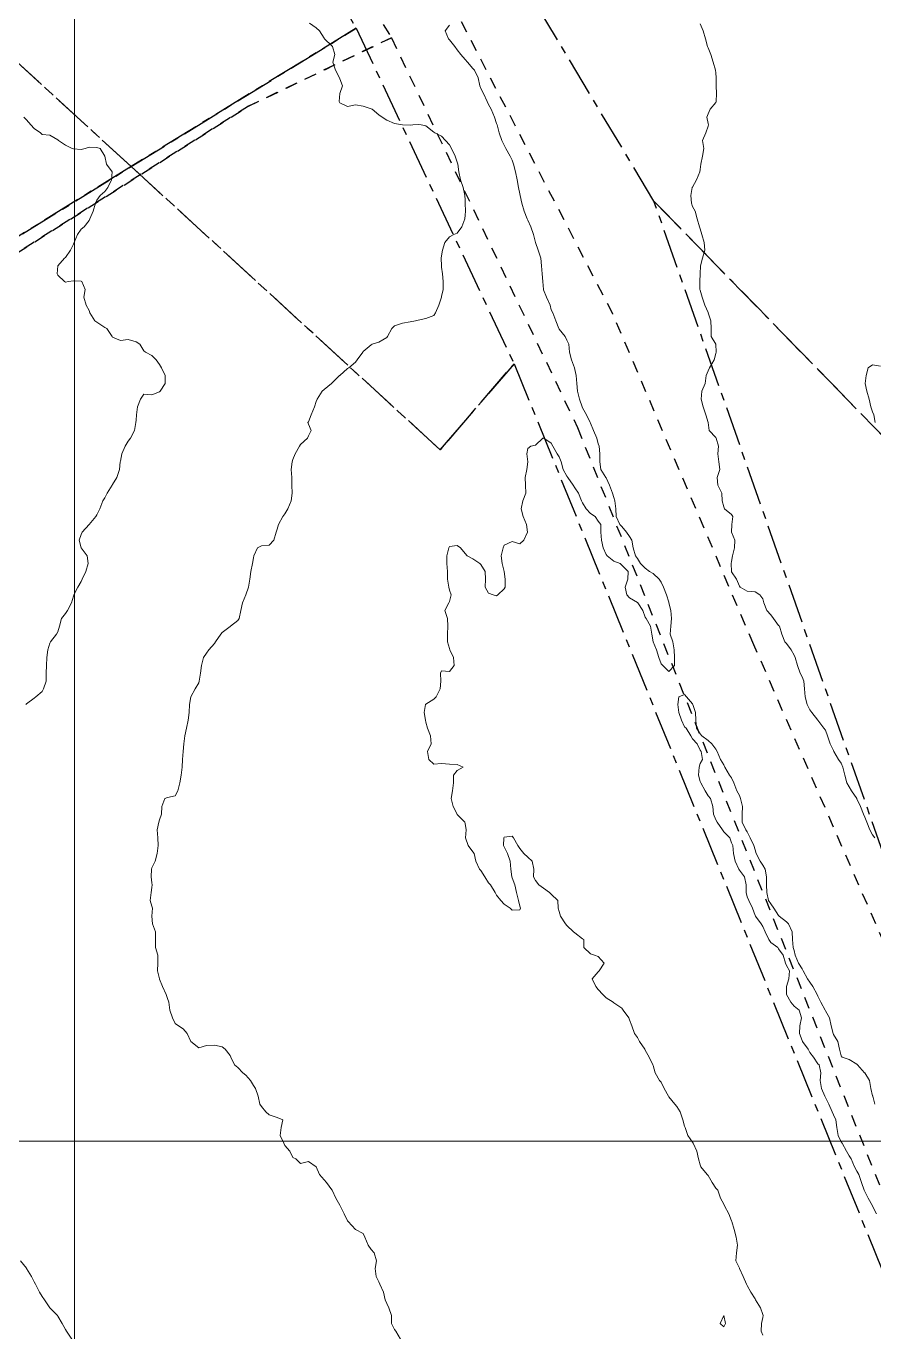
# Model space of a CAD drawing. Header units: centimetres. Extents: x 0 to 642158, y -847 to 649707.
# Drawn here: x 617363.7 to 617417.8, y 620375.2 to 620458.6 of the extents above; entities that cross this region are included whole.
import ezdxf

# ---------------------------------------------------------------- set-up
doc = ezdxf.new("R2010")
doc.units = ezdxf.units.CM
doc.header["$MEASUREMENT"] = 0
doc.linetypes.add('CENTERX2', pattern=[4, 2.5, -0.5, 0.5, -0.5])
doc.linetypes.add('JIS_02_0.7', pattern=[1.35, 0.75, -0.6])
for name, color, linetype, lineweight in [('MEV_grille', 254, 'Continuous', 9), ('WAL_parcellaire agricole', 7, 'JIS_02_0.7', 25), ('WAL_topographie 0.5', 253, 'Continuous', 20)]:
    doc.layers.add(name, color=color, linetype=linetype, lineweight=lineweight)
doc.layers.add('SPW_parcellaire cadastral', color=7, linetype='CENTERX2', lineweight=25, true_color=0xff0542)

# ---------------------------------------------------------------- blocks, each defined once
blk = doc.blocks.new('*U114')
at = {"layer": 'MEV_grille', "transparency": 33554687}
blk.add_lwpolyline([(-1338.461, 0), (1338.461, 0)], dxfattribs=at)
blk = doc.blocks.new('*U115')
at = {"layer": 'MEV_grille', "color": 0, "linetype": 'ByBlock', "lineweight": -2, "transparency": 16777216}
blk.add_blockref('*U114', (0, -2000), dxfattribs=at)
blk = doc.blocks.new('*U112')
at = {"layer": 'MEV_grille', "transparency": 33554687}
blk.add_lwpolyline([(0, 1825.476), (0, -1825.476)], dxfattribs=at)
blk = doc.blocks.new('*U113')
at = {"layer": 'MEV_grille', "color": 0, "linetype": 'ByBlock', "lineweight": -2, "transparency": 16777216}
blk.add_blockref('*U112', (2000, 0), dxfattribs=at)

msp = doc.modelspace()

# ---------------------------------------------------------------- linework, layer by layer
at = {"layer": 'SPW_parcellaire cadastral'}
for points in [[(617460.602, 620389.063), (617403.797, 620447.392), (617307.032, 620609.235), (617461.462, 620689.988)], [(617280.025, 620569.341), (617309.952, 620589.2), (617366.977, 620489.564), (617384.792, 620458.425), (617370.439, 620449.596), (617300.97, 620513.291), (617280.025, 620569.341)], [(617370.439, 620449.596), (617336.322, 620428.419), (617300.97, 620513.291), (617370.439, 620449.596)], [(617370.439, 620449.596), (617384.792, 620458.425), (617394.877, 620437.01), (617390.157, 620431.516), (617370.439, 620449.596)], [(617370.439, 620449.596), (617390.157, 620431.516), (617394.877, 620437.01), (617463.522, 620267.972), (617460.938, 620270.103), (617458.111, 620272.172), (617388.083, 620323.22), (617336.322, 620428.419), (617370.439, 620449.596)], [(617455.472, 620383.38), (617434.483, 620360.131), (617403.797, 620447.392), (617460.602, 620389.063), (617455.472, 620383.38)]]:
    msp.add_lwpolyline(points, dxfattribs=at)
at = {"layer": 'WAL_parcellaire agricole'}
for points in [[(617433.096, 620366.614), (617410.173, 620419.069), (617401.171, 620440.192), (617383.167, 620474.94), (617355.661, 620521.186), (617334.032, 620558.809), (617324.53, 620577.932), (617310.527, 620605.43), (617309.438, 620607.195), (617468.944, 620684.892)], [(617311.154, 620587.431), (617336.266, 620545.201), (617365.915, 620491.938), (617387.044, 620457.816), (617377.919, 620453.44), (617336.923, 620427.435), (617334.923, 620427.935), (617328.921, 620439.934), (617296.912, 620519.93), (617281.156, 620568.552), (617311.154, 620587.431)], [(617345.425, 620409.686), (617336.923, 620427.435), (617377.919, 620453.44), (617387.044, 620457.816), (617398.921, 620432.942), (617447.936, 620309.949), (617455.438, 620286.575), (617451.439, 620281.95), (617435.938, 620289.948), (617410.936, 620306.945), (617389.934, 620324.942), (617373.931, 620353.94), (617361.178, 620378.688), (617345.425, 620409.686)]]:
    msp.add_lwpolyline(points, dxfattribs=at)
at = {"layer": 'WAL_topographie 0.5'}
for points in [[(617381.827, 620458.75), (617382.25, 620458.444), (617382.45, 620458.25), (617382.75, 620457.794), (617382.779, 620457.75), (617383.25, 620457.292), (617383.291, 620457.25), (617383.43, 620456.75), (617383.303, 620456.25), (617383.481, 620455.75), (617383.735, 620455.25), (617383.75, 620455.194), (617383.924, 620454.75), (617383.75, 620454.25), (617383.75, 620454.25), (617383.71, 620453.75), (617383.75, 620453.661), (617384.25, 620453.429), (617384.75, 620453.529), (617385.25, 620453.449), (617385.75, 620453.281), (617385.817, 620453.25), (617386.25, 620452.889), (617386.458, 620452.75), (617386.75, 620452.561), (617387.25, 620452.333), (617387.75, 620452.25), (617387.751, 620452.25), (617388.25, 620452.233), (617388.417, 620452.25), (617388.75, 620452.276), (617388.95, 620452.25), (617389.25, 620452.2), (617389.75, 620451.799), (617389.807, 620451.75), (617390.25, 620451.526), (617390.505, 620451.25), (617390.75, 620450.989), (617390.881, 620450.75), (617391.123, 620450.25), (617391.25, 620449.87), (617391.288, 620449.75), (617391.354, 620449.25), (617391.458, 620448.75), (617391.62, 620448.25), (617391.734, 620447.75), (617391.75, 620447.472), (617391.763, 620447.25), (617391.764, 620446.75), (617391.75, 620446.5), (617391.724, 620446.25), (617391.538, 620445.75), (617391.25, 620445.348), (617391.021, 620445.25), (617390.75, 620445.117), (617390.445, 620444.75), (617390.303, 620444.25), (617390.25, 620443.886), (617390.232, 620443.75), (617390.239, 620443.25), (617390.25, 620443.167), (617390.305, 620442.75), (617390.355, 620442.25), (617390.349, 620441.75), (617390.25, 620441.306), (617390.235, 620441.25), (617390.063, 620440.75), (617389.853, 620440.25), (617389.75, 620440.096), (617389.25, 620439.888), (617388.75, 620439.79), (617388.583, 620439.75), (617388.25, 620439.679), (617387.75, 620439.609), (617387.25, 620439.434), (617387.079, 620439.25), (617386.794, 620438.75), (617386.75, 620438.691), (617386.25, 620438.394), (617385.817, 620438.25), (617385.75, 620438.226), (617385.25, 620437.793), (617385.217, 620437.75), (617384.868, 620437.25), (617384.75, 620437.114), (617384.321, 620436.75), (617384.25, 620436.699), (617383.75, 620436.264), (617383.735, 620436.25), (617383.25, 620435.765), (617383.227, 620435.75), (617382.75, 620435.375), (617382.629, 620435.25), (617382.314, 620434.75), (617382.25, 620434.596), (617382.135, 620434.25), (617381.922, 620433.75), (617381.75, 620433.296), (617381.721, 620433.25), (617381.75, 620433.15), (617381.932, 620432.75), (617381.75, 620432.417), (617381.694, 620432.25), (617381.25, 620431.85), (617381.185, 620431.75), (617380.895, 620431.25), (617380.75, 620430.906), (617380.71, 620430.75), (617380.66, 620430.25), (617380.684, 620429.75), (617380.699, 620429.25), (617380.72, 620428.75), (617380.645, 620428.25), (617380.427, 620427.75), (617380.25, 620427.435), (617380.122, 620427.25), (617379.841, 620426.75), (617379.75, 620426.442), (617379.7, 620426.25), (617379.539, 620425.75), (617379.25, 620425.436), (617378.75, 620425.375), (617378.5, 620425.25), (617378.276, 620424.75), (617378.25, 620424.625), (617378.19, 620424.25), (617378.078, 620423.75), (617378.007, 620423.25), (617377.917, 620422.75), (617377.75, 620422.25), (617377.75, 620422.25), (617377.541, 620421.75), (617377.437, 620421.25), (617377.323, 620420.75), (617377.25, 620420.615), (617376.775, 620420.25), (617376.75, 620420.237), (617376.25, 620419.847), (617376.171, 620419.75), (617375.811, 620419.25), (617375.75, 620419.146), (617375.398, 620418.75), (617375.25, 620418.528), (617375.058, 620418.25), (617374.93, 620417.75), (617374.857, 620417.25), (617374.787, 620416.75), (617374.75, 620416.639), (617374.531, 620416.25), (617374.25, 620415.75), (617374.25, 620415.75), (617374.169, 620415.25), (617374.136, 620414.75), (617374.069, 620414.25), (617373.973, 620413.75), (617373.869, 620413.25), (617373.798, 620412.75), (617373.75, 620412.25), (617373.75, 620412.25), (617373.712, 620411.75), (617373.685, 620411.25), (617373.629, 620410.75), (617373.536, 620410.25), (617373.417, 620409.75), (617373.25, 620409.427), (617372.75, 620409.315), (617372.583, 620409.25), (617372.404, 620408.75), (617372.368, 620408.25), (617372.25, 620407.887), (617372.196, 620407.75), (617372.089, 620407.25), (617372.137, 620406.75), (617372.167, 620406.25), (617372.103, 620405.75), (617371.981, 620405.25), (617371.75, 620404.822), (617371.735, 620404.75), (617371.708, 620404.25), (617371.75, 620403.875), (617371.774, 620403.75), (617371.75, 620403.583), (617371.72, 620403.25), (617371.653, 620402.75), (617371.75, 620402.375), (617371.803, 620402.25), (617371.768, 620401.75), (617371.794, 620401.25), (617371.987, 620400.75), (617372, 620400.25), (617371.993, 620399.75), (617372.132, 620399.25), (617372.135, 620398.75), (617372.125, 620398.25), (617372.237, 620397.75), (617372.25, 620397.719), (617372.442, 620397.25), (617372.677, 620396.75), (617372.75, 620396.5), (617372.833, 620396.25), (617372.913, 620395.75), (617373.071, 620395.25), (617373.25, 620394.9), (617373.464, 620394.75), (617373.75, 620394.55), (617374.011, 620394.25), (617374.25, 620393.75), (617374.25, 620393.75), (617374.75, 620393.35), (617375.25, 620393.5), (617375.75, 620393.517), (617376.25, 620393.41), (617376.44, 620393.25), (617376.75, 620392.844), (617376.804, 620392.75), (617377.039, 620392.25), (617377.25, 620392.09), (617377.565, 620391.75), (617377.75, 620391.589), (617378.05, 620391.25), (617378.25, 620390.946), (617378.382, 620390.75), (617378.534, 620390.25), (617378.659, 620389.75), (617378.75, 620389.607), (617379.028, 620389.25), (617379.25, 620389.056), (617379.75, 620388.887), (617380.125, 620388.75), (617380.012, 620388.25), (617379.956, 620387.75), (617380.171, 620387.25), (617380.25, 620387.107), (617380.562, 620386.75), (617380.75, 620386.341), (617380.95, 620386.25), (617381.25, 620385.95), (617381.75, 620386.096), (617382.25, 620385.75), (617382.25, 620385.75), (617382.46, 620385.25), (617382.75, 620384.927), (617382.908, 620384.75), (617383.25, 620384.286), (617383.274, 620384.25), (617383.5, 620383.75), (617383.75, 620383.296), (617383.779, 620383.25), (617384.036, 620382.75), (617384.25, 620382.3), (617384.286, 620382.25), (617384.75, 620381.75), (617384.75, 620381.75), (617385.25, 620381.5), (617385.361, 620381.25), (617385.571, 620380.75), (617385.75, 620380.472), (617385.94, 620380.25), (617386.089, 620379.75), (617386.018, 620379.25), (617386.071, 620378.75), (617386.25, 620378.4), (617386.315, 620378.25), (617386.532, 620377.75), (617386.639, 620377.25), (617386.75, 620377.019), (617386.89, 620376.75), (617387.045, 620376.25), (617387.053, 620375.75), (617387.25, 620375.368), (617387.324, 620375.25), (617387.62, 620374.75)], [(617390.75, 620458.625), (617390.469, 620458.25), (617390.687, 620457.75), (617390.75, 620457.692), (617391.088, 620457.25), (617391.25, 620457.054), (617391.48, 620456.75), (617391.75, 620456.427), (617391.899, 620456.25), (617392.25, 620455.844), (617392.347, 620455.75), (617392.573, 620455.25), (617392.691, 620454.75), (617392.75, 620454.583), (617392.929, 620454.25), (617393.167, 620453.75), (617393.25, 620453.562), (617393.42, 620453.25), (617393.625, 620452.75), (617393.75, 620452.345), (617393.785, 620452.25), (617393.927, 620451.75), (617394.094, 620451.25), (617394.25, 620450.953), (617394.357, 620450.75), (617394.617, 620450.25), (617394.75, 620450), (617394.846, 620449.75), (617394.969, 620449.25), (617395.063, 620448.75), (617395.161, 620448.25), (617395.25, 620447.845), (617395.27, 620447.75), (617395.379, 620447.25), (617395.514, 620446.75), (617395.717, 620446.25), (617395.75, 620446.167), (617395.942, 620445.75), (617396.107, 620445.25), (617396.25, 620444.75), (617396.25, 620444.75), (617396.411, 620444.25), (617396.571, 620443.75), (617396.632, 620443.25), (617396.671, 620442.75), (617396.701, 620442.25), (617396.745, 620441.75), (617396.75, 620441.735), (617396.946, 620441.25), (617397.167, 620440.75), (617397.25, 620440.444), (617397.348, 620440.25), (617397.549, 620439.75), (617397.73, 620439.25), (617397.75, 620439.215), (617398.134, 620438.75), (617398.25, 620438.508), (617398.362, 620438.25), (617398.413, 620437.75), (617398.541, 620437.25), (617398.728, 620436.75), (617398.75, 620436.646), (617398.845, 620436.25), (617398.877, 620435.75), (617398.926, 620435.25), (617399.042, 620434.75), (617399.229, 620434.25), (617399.25, 620434.204), (617399.493, 620433.75), (617399.733, 620433.25), (617399.75, 620433.213), (617399.95, 620432.75), (617400.146, 620432.25), (617400.25, 620431.9), (617400.298, 620431.75), (617400.352, 620431.25), (617400.337, 620430.75), (617400.407, 620430.25), (617400.731, 620429.75), (617400.75, 620429.721), (617400.969, 620429.25), (617401.153, 620428.75), (617401.25, 620428.468), (617401.301, 620428.25), (617401.367, 620427.75), (617401.382, 620427.25), (617401.62, 620426.75), (617401.75, 620426.63), (617402.051, 620426.25), (617402.25, 620425.974), (617402.387, 620425.75), (617402.482, 620425.25), (617402.625, 620424.75), (617402.75, 620424.575), (617402.941, 620424.25), (617403.25, 620423.95), (617403.509, 620423.75), (617403.75, 620423.625), (617404.14, 620423.25), (617404.25, 620423.06), (617404.405, 620422.75), (617404.599, 620422.25), (617404.75, 620421.786), (617404.759, 620421.75), (617404.873, 620421.25), (617404.928, 620420.75), (617404.879, 620420.25), (617404.842, 620419.75), (617405, 620419.25), (617405.092, 620418.75), (617405.109, 620418.25), (617405.108, 620417.75), (617404.75, 620417.37), (617404.377, 620417.75), (617404.25, 620417.858), (617404.116, 620418.25), (617403.972, 620418.75), (617403.75, 620419.25), (617403.75, 620419.25), (617403.675, 620419.75), (617403.581, 620420.25), (617403.309, 620420.75), (617403.25, 620420.833), (617403.083, 620421.25), (617402.777, 620421.75), (617402.75, 620421.775), (617402.25, 620422.072), (617402.072, 620422.25), (617401.953, 620422.75), (617402.132, 620423.25), (617402.145, 620423.75), (617401.75, 620424.152), (617401.639, 620424.25), (617401.25, 620424.415), (617400.825, 620424.75), (617400.75, 620424.831), (617400.562, 620425.25), (617400.453, 620425.75), (617400.417, 620426.25), (617400.401, 620426.75), (617400.25, 620426.955), (617400.048, 620427.25), (617399.75, 620427.455), (617399.48, 620427.75), (617399.25, 620428.124), (617399.167, 620428.25), (617398.98, 620428.75), (617398.75, 620429.093), (617398.648, 620429.25), (617398.298, 620429.75), (617398.25, 620429.826), (617397.998, 620430.25), (617397.872, 620430.75), (617397.75, 620431.068), (617397.62, 620431.25), (617397.353, 620431.75), (617397.25, 620431.942), (617396.776, 620432.25), (617396.75, 620432.268), (617396.706, 620432.25), (617396.25, 620431.813), (617395.95, 620431.75), (617395.75, 620431.607), (617395.689, 620431.25), (617395.75, 620430.75), (617395.75, 620430.75), (617395.75, 620430.75), (617395.696, 620430.25), (617395.59, 620429.75), (617395.603, 620429.25), (617395.635, 620428.75), (617395.442, 620428.25), (617395.335, 620427.75), (617395.452, 620427.25), (617395.66, 620426.75), (617395.721, 620426.25), (617395.491, 620425.75), (617395.25, 620425.509), (617394.75, 620425.656), (617394.25, 620425.429), (617394.181, 620425.25), (617394.047, 620424.75), (617394.107, 620424.25), (617394.25, 620423.75), (617394.25, 620423.75), (617394.297, 620423.25), (617394.303, 620422.75), (617394.25, 620422.639), (617393.838, 620422.25), (617393.75, 620422.185), (617393.536, 620422.25), (617393.25, 620422.361), (617393.031, 620422.75), (617393.053, 620423.25), (617393.026, 620423.75), (617392.75, 620424.194), (617392.683, 620424.25), (617392.25, 620424.546), (617391.875, 620424.75), (617391.75, 620424.9), (617391.458, 620425.25), (617391.25, 620425.397), (617390.75, 620425.333), (617390.707, 620425.25), (617390.588, 620424.75), (617390.589, 620424.25), (617390.625, 620423.75), (617390.625, 620423.25), (617390.706, 620422.75), (617390.75, 620422.562), (617390.854, 620422.25), (617390.75, 620421.833), (617390.714, 620421.75), (617390.45, 620421.25), (617390.617, 620420.75), (617390.645, 620420.25), (617390.625, 620419.75), (617390.635, 620419.25), (617390.75, 620418.822), (617390.772, 620418.75), (617391, 620418.25), (617391.042, 620417.75), (617390.75, 620417.361), (617390.25, 620417.417), (617390.178, 620417.25), (617390.2, 620416.75), (617390.167, 620416.25), (617389.897, 620415.75), (617389.75, 620415.603), (617389.25, 620415.281), (617389.231, 620415.25), (617389.136, 620414.75), (617389.224, 620414.25), (617389.25, 620414.139), (617389.359, 620413.75), (617389.54, 620413.25), (617389.577, 620412.75), (617389.354, 620412.25), (617389.44, 620411.75), (617389.75, 620411.454), (617390.25, 620411.488), (617390.75, 620411.45), (617391.25, 620411.438), (617391.625, 620411.25), (617391.25, 620411.036), (617391, 620410.75), (617391.019, 620410.25), (617390.942, 620409.75), (617390.855, 620409.25), (617390.991, 620408.75), (617391.233, 620408.25), (617391.25, 620408.227), (617391.727, 620407.75), (617391.75, 620407.667), (617391.821, 620407.25), (617391.766, 620406.75), (617391.954, 620406.25), (617392.25, 620405.844), (617392.329, 620405.75), (617392.429, 620405.25), (617392.674, 620404.75), (617392.75, 620404.654), (617393.013, 620404.25), (617393.25, 620403.885), (617393.363, 620403.75), (617393.671, 620403.25), (617393.75, 620403.092), (617394.021, 620402.75), (617394.25, 620402.521), (617394.632, 620402.25), (617394.75, 620402.139), (617395.25, 620402.15), (617395.276, 620402.25), (617395.25, 620402.375), (617395.162, 620402.75), (617395.026, 620403.25), (617394.929, 620403.75), (617394.75, 620404.204), (617394.727, 620404.25), (617394.657, 620404.75), (617394.633, 620405.25), (617394.45, 620405.75), (617394.25, 620406.167), (617394.206, 620406.25), (617394.224, 620406.75), (617394.25, 620406.8), (617394.75, 620406.861), (617394.837, 620406.75), (617395.114, 620406.25), (617395.25, 620406.063), (617395.5, 620405.75), (617395.75, 620405.512), (617396.025, 620405.25), (617396.13, 620404.75), (617396.11, 620404.25), (617396.25, 620404.016), (617396.45, 620403.75), (617396.75, 620403.528), (617397.145, 620403.25), (617397.25, 620403.145), (617397.667, 620402.75), (617397.697, 620402.25), (617397.75, 620402.05), (617397.844, 620401.75), (617398.15, 620401.25), (617398.25, 620401.145), (617398.667, 620400.75), (617398.75, 620400.675), (617399.25, 620400.296), (617399.327, 620400.25), (617399.333, 620399.75), (617399.75, 620399.333), (617400, 620399.25), (617400.25, 620399.179), (617400.625, 620398.75), (617400.306, 620398.25), (617400.25, 620398.194), (617399.85, 620397.75), (617400.096, 620397.25), (617400.25, 620397.068), (617400.542, 620396.75), (617400.75, 620396.542), (617401.188, 620396.25), (617401.25, 620396.212), (617401.75, 620395.882), (617401.843, 620395.75), (617402.187, 620395.25), (617402.25, 620395.135), (617402.397, 620394.75), (617402.558, 620394.25), (617402.75, 620394), (617402.875, 620393.75), (617403.221, 620393.25), (617403.25, 620393.204), (617403.488, 620392.75), (617403.737, 620392.25), (617403.75, 620392.217), (617403.887, 620391.75), (617404.164, 620391.25), (617404.25, 620391.156), (617404.444, 620390.75), (617404.729, 620390.25), (617404.75, 620390.221), (617405.143, 620389.75), (617405.25, 620389.595), (617405.483, 620389.25), (617405.638, 620388.75), (617405.75, 620388.341), (617405.79, 620388.25), (617405.964, 620387.75), (617406.25, 620387.321), (617406.298, 620387.25), (617406.528, 620386.75), (617406.643, 620386.25), (617406.75, 620385.875), (617406.786, 620385.75), (617407.191, 620385.25), (617407.25, 620385.197), (617407.516, 620384.75), (617407.75, 620384.393), (617407.875, 620384.25), (617408.054, 620383.75), (617408.25, 620383.357), (617408.306, 620383.25), (617408.589, 620382.75), (617408.75, 620382.296), (617408.773, 620382.25), (617408.929, 620381.75), (617409.036, 620381.25), (617409.121, 620380.75), (617409.077, 620380.25), (617409.028, 620379.75), (617409.25, 620379.288), (617409.263, 620379.25), (617409.494, 620378.75), (617409.709, 620378.25), (617409.75, 620378.175), (617409.986, 620377.75), (617410.25, 620377.318), (617410.282, 620377.25), (617410.604, 620376.75), (617410.75, 620376.313), (617410.764, 620376.25), (617410.75, 620376.125), (617410.662, 620375.75), (617410.641, 620375.25), (617410.75, 620375)], [(617406.75, 620458.714), (617406.941, 620458.25), (617407.08, 620457.75), (617407.224, 620457.25), (617407.25, 620457.175), (617407.439, 620456.75), (617407.58, 620456.25), (617407.73, 620455.75), (617407.75, 620455.583), (617407.779, 620455.25), (617407.764, 620454.75), (617407.792, 620454.25), (617407.768, 620453.75), (617407.75, 620453.694), (617407.386, 620453.25), (617407.25, 620452.95), (617407.185, 620452.75), (617407.25, 620452.35), (617407.273, 620452.25), (617407.25, 620452.166), (617407.103, 620451.75), (617406.889, 620451.25), (617406.981, 620450.75), (617406.901, 620450.25), (617406.789, 620449.75), (617406.75, 620449.417), (617406.726, 620449.25), (617406.524, 620448.75), (617406.25, 620448.278), (617406.242, 620448.25), (617406.162, 620447.75), (617406.199, 620447.25), (617406.25, 620447.056), (617406.422, 620446.75), (617406.552, 620446.25), (617406.706, 620445.75), (617406.75, 620445.617), (617406.86, 620445.25), (617407.013, 620444.75), (617407.053, 620444.25), (617406.893, 620443.75), (617406.776, 620443.25), (617406.75, 620442.75), (617406.75, 620442.75), (617406.718, 620442.25), (617406.738, 620441.75), (617406.75, 620441.7), (617406.879, 620441.25), (617407.047, 620440.75), (617407.25, 620440.281), (617407.262, 620440.25), (617407.439, 620439.75), (617407.454, 620439.25), (617407.45, 620438.75), (617407.75, 620438.25), (617407.75, 620438.25), (617407.761, 620437.75), (617407.75, 620437.667), (617407.636, 620437.25), (617407.338, 620436.75), (617407.25, 620436.562), (617407.131, 620436.25), (617407.068, 620435.75), (617406.855, 620435.25), (617406.822, 620434.75), (617406.934, 620434.25), (617407.107, 620433.75), (617407.25, 620433.25), (617407.25, 620433.25), (617407.329, 620432.75), (617407.75, 620432.306), (617407.776, 620432.25), (617407.912, 620431.75), (617407.875, 620431.25), (617407.95, 620430.75), (617408, 620430.25), (617407.83, 620429.75), (617407.88, 620429.25), (617408.139, 620428.75), (617408.15, 620428.25), (617408.25, 620427.875), (617408.295, 620427.75), (617408.75, 620427.393), (617408.837, 620427.25), (617408.778, 620426.75), (617408.75, 620426.25), (617408.967, 620425.75), (617408.946, 620425.25), (617408.822, 620424.75), (617408.75, 620424.375), (617408.736, 620424.25), (617408.741, 620423.75), (617408.75, 620423.719), (617409.076, 620423.25), (617409.25, 620422.806), (617409.3, 620422.75), (617409.75, 620422.485), (617410.25, 620422.45), (617410.55, 620422.25), (617410.75, 620422), (617410.803, 620421.75), (617411, 620421.25), (617411.25, 620420.972), (617411.421, 620420.75), (617411.75, 620420.308), (617411.808, 620420.25), (617411.958, 620419.75), (617412.15, 620419.25), (617412.25, 620419.159), (617412.55, 620418.75), (617412.75, 620418.417), (617412.82, 620418.25), (617412.958, 620417.75), (617413.125, 620417.25), (617413.25, 620417.019), (617413.363, 620416.75), (617413.412, 620416.25), (617413.439, 620415.75), (617413.583, 620415.25), (617413.75, 620414.925), (617413.871, 620414.75), (617414.25, 620414.25), (617414.25, 620414.25), (617414.643, 620413.75), (617414.75, 620413.625), (617414.879, 620413.25), (617415.046, 620412.75), (617415.25, 620412.327), (617415.275, 620412.25), (617415.571, 620411.75), (617415.75, 620411.512), (617415.85, 620411.25), (617415.983, 620410.75), (617416.103, 620410.25), (617416.25, 620410), (617416.397, 620409.75), (617416.74, 620409.25), (617416.75, 620409.233), (617416.983, 620408.75), (617417.176, 620408.25), (617417.25, 620408.059), (617417.377, 620407.75), (617417.566, 620407.25), (617417.75, 620406.946), (617417.891, 620406.75)], [(617363.583, 620452.75), (617363.75, 620452.573), (617364.036, 620452.25), (617364.25, 620452.029), (617364.663, 620451.75), (617364.75, 620451.645), (617365.25, 620451.6), (617365.75, 620451.306), (617365.806, 620451.25), (617366.25, 620450.964), (617366.679, 620450.75), (617366.75, 620450.733), (617367.25, 620450.693), (617367.5, 620450.75), (617367.75, 620450.827), (617368.25, 620450.81), (617368.464, 620450.75), (617368.75, 620450.25), (617368.75, 620450.25), (617368.865, 620449.75), (617369.219, 620449.25), (617369.182, 620448.75), (617368.954, 620448.25), (617368.75, 620448.013), (617368.456, 620447.75), (617368.25, 620447.459), (617368.174, 620447.25), (617368.007, 620446.75), (617367.809, 620446.25), (617367.75, 620446.145), (617367.45, 620445.75), (617367.25, 620445.589), (617367.006, 620445.25), (617366.801, 620444.75), (617366.75, 620444.636), (617366.561, 620444.25), (617366.25, 620443.798), (617366.192, 620443.75), (617365.75, 620443.25), (617365.75, 620443.25), (617365.712, 620442.75), (617365.75, 620442.662), (617366.187, 620442.25), (617366.25, 620442.218), (617366.45, 620442.25), (617366.75, 620442.292), (617367.25, 620442.275), (617367.296, 620442.25), (617367.508, 620441.75), (617367.423, 620441.25), (617367.568, 620440.75), (617367.75, 620440.417), (617367.8, 620440.25), (617368.115, 620439.75), (617368.25, 620439.658), (617368.75, 620439.331), (617368.893, 620439.25), (617369.217, 620438.75), (617369.25, 620438.702), (617369.75, 620438.5), (617370.25, 620438.546), (617370.75, 620438.417), (617370.987, 620438.25), (617371.25, 620437.833), (617371.35, 620437.75), (617371.75, 620437.528), (617372.044, 620437.25), (617372.25, 620436.958), (617372.369, 620436.75), (617372.604, 620436.25), (617372.607, 620435.75), (617372.285, 620435.25), (617372.25, 620435.215), (617371.75, 620435.017), (617371.25, 620435.058), (617371.04, 620434.75), (617370.843, 620434.25), (617370.773, 620433.75), (617370.75, 620433.417), (617370.739, 620433.25), (617370.655, 620432.75), (617370.387, 620432.25), (617370.25, 620432.06), (617370.054, 620431.75), (617369.846, 620431.25), (617369.75, 620430.8), (617369.74, 620430.75), (617369.687, 620430.25), (617369.529, 620429.75), (617369.25, 620429.291), (617369.221, 620429.25), (617368.911, 620428.75), (617368.75, 620428.46), (617368.632, 620428.25), (617368.445, 620427.75), (617368.25, 620427.354), (617368.193, 620427.25), (617367.75, 620426.75), (617367.75, 620426.75), (617367.308, 620426.25), (617367.25, 620426.118), (617367.123, 620425.75), (617367.25, 620425.25), (617367.25, 620425.25), (617367.639, 620424.75), (617367.706, 620424.25), (617367.556, 620423.75), (617367.321, 620423.25), (617367.25, 620423.107), (617367.042, 620422.75), (617366.787, 620422.25), (617366.75, 620422.167), (617366.631, 620421.75), (617366.386, 620421.25), (617366.25, 620421.071), (617366, 620420.75), (617365.87, 620420.25), (617365.75, 620419.889), (617365.684, 620419.75), (617365.283, 620419.25), (617365.25, 620419.179), (617365.13, 620418.75), (617365.065, 620418.25), (617365.031, 620417.75), (617365.022, 620417.25), (617365.01, 620416.75), (617364.848, 620416.25), (617364.75, 620416.097), (617364.359, 620415.75), (617364.25, 620415.658), (617363.75, 620415.298), (617363.712, 620415.25)], [(617418.25, 620436.845), (617417.75, 620436.938), (617417.469, 620436.75), (617417.341, 620436.25), (617417.278, 620435.75), (617417.392, 620435.25), (617417.531, 620434.75), (617417.647, 620434.25), (617417.75, 620433.938), (617417.829, 620433.75), (617417.923, 620433.25)], [(617418.012, 620382.75), (617417.75, 620383.243), (617417.747, 620383.25), (617417.472, 620383.75), (617417.25, 620384.168), (617417.21, 620384.25), (617417.047, 620384.75), (617416.883, 620385.25), (617416.75, 620385.477), (617416.608, 620385.75), (617416.379, 620386.25), (617416.25, 620386.456), (617416.095, 620386.75), (617415.807, 620387.25), (617415.75, 620387.351), (617415.555, 620387.75), (617415.462, 620388.25), (617415.4, 620388.75), (617415.25, 620389.074), (617415.182, 620389.25), (617414.956, 620389.75), (617414.75, 620390.178), (617414.712, 620390.25), (617414.496, 620390.75), (617414.408, 620391.25), (617414.452, 620391.75), (617414.333, 620392.25), (617414.25, 620392.328), (617413.99, 620392.75), (617413.75, 620393.041), (617413.632, 620393.25), (617413.279, 620393.75), (617413.25, 620393.807), (617413.08, 620394.25), (617413.115, 620394.75), (617413.222, 620395.25), (617413.069, 620395.75), (617412.75, 620396), (617412.528, 620396.25), (617412.254, 620396.75), (617412.25, 620397.249), (617412.25, 620397.25), (617412.25, 620397.25), (617412.417, 620397.75), (617412.45, 620398.25), (617412.25, 620398.596), (617412.202, 620398.75), (617412.05, 620399.25), (617411.75, 620399.653), (617411.695, 620399.75), (617411.25, 620400.075), (617411.14, 620400.25), (617410.904, 620400.75), (617410.75, 620401.078), (617410.65, 620401.25), (617410.272, 620401.75), (617410.25, 620401.794), (617410.099, 620402.25), (617409.85, 620402.75), (617409.75, 620402.977), (617409.694, 620403.25), (617409.683, 620403.75), (617409.578, 620404.25), (617409.25, 620404.692), (617409.213, 620404.75), (617408.977, 620405.25), (617408.873, 620405.75), (617408.829, 620406.25), (617408.75, 620406.429), (617408.64, 620406.75), (617408.25, 620407.134), (617408.17, 620407.25), (617407.844, 620407.75), (617407.75, 620407.891), (617407.606, 620408.25), (617407.547, 620408.75), (617407.401, 620409.25), (617407.25, 620409.419), (617407.067, 620409.75), (617406.792, 620410.25), (617406.75, 620410.342), (617406.638, 620410.75), (617406.695, 620411.25), (617406.75, 620411.49), (617406.9, 620411.75), (617406.806, 620412.25), (617406.75, 620412.347), (617406.549, 620412.75), (617406.25, 620413.057), (617406.149, 620413.25), (617405.85, 620413.75), (617405.75, 620413.823), (617405.561, 620414.25), (617405.39, 620414.75), (617405.315, 620415.25), (617405.386, 620415.75), (617405.75, 620415.904), (617405.877, 620415.75), (617406.25, 620415.307), (617406.281, 620415.25), (617406.448, 620414.75), (617406.464, 620414.25), (617406.51, 620413.75), (617406.75, 620413.38), (617406.864, 620413.25), (617407.25, 620412.957), (617407.485, 620412.75), (617407.75, 620412.413), (617407.837, 620412.25), (617408.05, 620411.75), (617408.25, 620411.402), (617408.319, 620411.25), (617408.63, 620410.75), (617408.75, 620410.569), (617408.899, 620410.25), (617409.083, 620409.75), (617409.25, 620409.446), (617409.33, 620409.25), (617409.455, 620408.75), (617409.421, 620408.25), (617409.422, 620407.75), (617409.667, 620407.25), (617409.75, 620407.136), (617409.943, 620406.75), (617410.165, 620406.25), (617410.25, 620405.977), (617410.32, 620405.75), (617410.58, 620405.25), (617410.75, 620404.993), (617410.894, 620404.75), (617410.983, 620404.25), (617410.988, 620403.75), (617410.996, 620403.25), (617411.103, 620402.75), (617411.25, 620402.526), (617411.452, 620402.25), (617411.75, 620401.794), (617411.797, 620401.75), (617412.25, 620401.378), (617412.382, 620401.25), (617412.618, 620400.75), (617412.633, 620400.25), (617412.685, 620399.75), (617412.75, 620399.562), (617412.818, 620399.25), (617413.016, 620398.75), (617413.25, 620398.375), (617413.328, 620398.25), (617413.604, 620397.75), (617413.75, 620397.536), (617413.932, 620397.25), (617414.207, 620396.75), (617414.25, 620396.646), (617414.44, 620396.25), (617414.726, 620395.75), (617414.75, 620395.712), (617415.011, 620395.25), (617415.112, 620394.75), (617415.233, 620394.25), (617415.25, 620394.202), (617415.525, 620393.75), (617415.648, 620393.25), (617415.75, 620392.827), (617415.817, 620392.75), (617416.25, 620392.591), (617416.75, 620392.306), (617416.782, 620392.25), (617417.239, 620391.75), (617417.25, 620391.737), (617417.552, 620391.25), (617417.642, 620390.75), (617417.75, 620390.283), (617417.757, 620390.25), (617417.898, 620389.75)], [(617363.386, 620379.75), (617363.75, 620379.275), (617363.771, 620379.25), (617364.078, 620378.75), (617364.25, 620378.401), (617364.334, 620378.25), (617364.591, 620377.75), (617364.75, 620377.474), (617364.901, 620377.25), (617365.243, 620376.75), (617365.25, 620376.741), (617365.731, 620376.25), (617365.75, 620376.224), (617366.035, 620375.75), (617366.25, 620375.361), (617366.31, 620375.25), (617366.646, 620374.75)], [(617408.25, 620375.528), (617408.361, 620375.75), (617408.25, 620376.25), (617408.028, 620375.75), (617408.25, 620375.528)]]:
    msp.add_lwpolyline(points, dxfattribs=at)

# ---------------------------------------------------------------- block references
at = {"layer": 'MEV_grille', "transparency": 33554687}
for name, p in [('*U113', (615366.814, 620593.644)), ('*U115', (616669.481, 622387.381))]:
    msp.add_blockref(name, p, dxfattribs=at)

doc.saveas('drawing.dxf')
